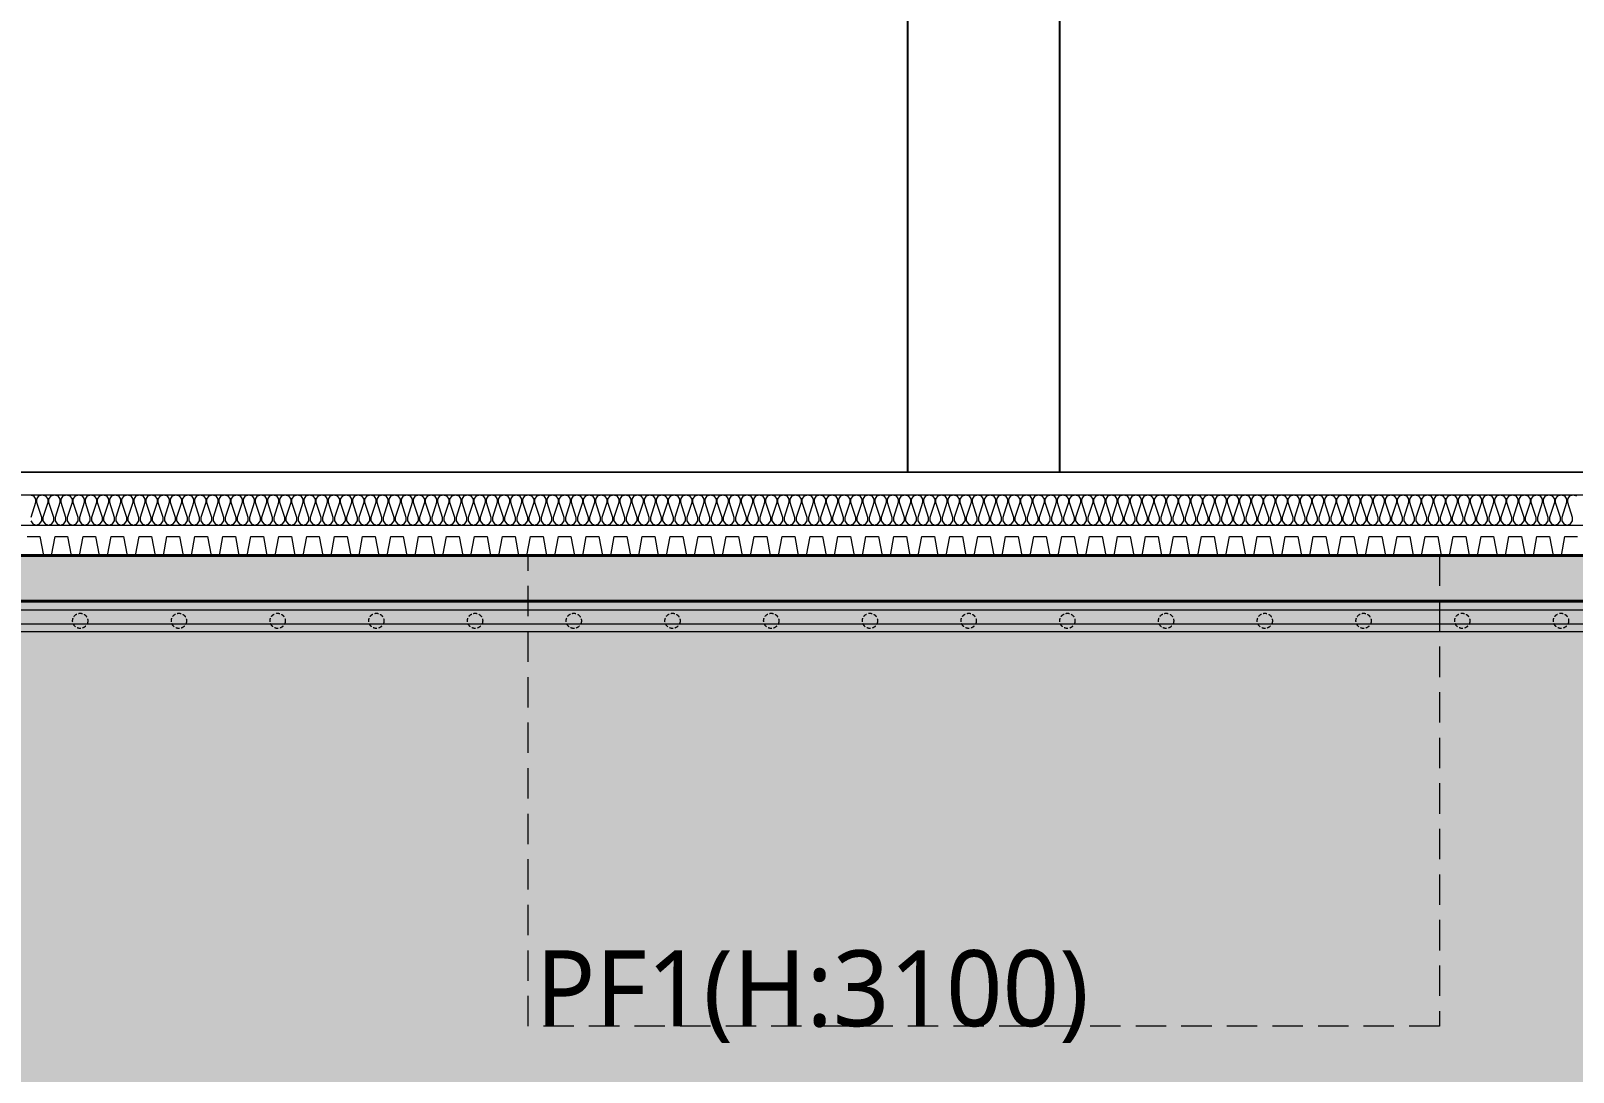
# Model space of a CAD drawing. Header units: millimetres. Extents: x 0 to 420000, y 0 to 297000.
# Drawn here: x 259738 to 269893, y 154548 to 161405 of the extents above; entities that cross this region are included whole.
import ezdxf
from ezdxf.enums import TextEntityAlignment as Align

# ---------------------------------------------------------------- set-up
doc = ezdxf.new("R2010")
doc.units = ezdxf.units.MM
doc.linetypes.add('CEN', pattern=[62, 60, -1, 0, -1])
doc.linetypes.add('HIDDEN', pattern=[0.375, 0.25, -0.125])
for name, color, linetype, lineweight in [('A-AXIS-LINE', 1, 'CEN', 15), ('A-CONC-LIN1', 2, 'Continuous', 40), ('A-ELEV-LIN2', 7, 'Continuous', 25), ('A-SECT-LIN3', 255, 'Continuous', 18), ('A-XXXX-DRBD', 9, 'Continuous', 20), ('A-XXXX-FIN2', 6, 'Continuous', 20), ('A-XXXX-HATC', 8, 'Continuous', 18), ('A-XXXX-HID', 8, 'HIDDEN', 18), ('A-XXXX-INSL2', 8, 'Continuous', 18)]:
    doc.layers.add(name, color=color, linetype=linetype, lineweight=lineweight)
doc.layers.add('A-CONC-SOLD', color=253, linetype='CEN')
doc.layers.add('A-XXXX-SOLD', color=252, linetype='Continuous')
doc.layers.add('A-XXXX-NPLT', color=144, linetype='Continuous', lineweight=15, plot=False)
doc.styles.add('맑은고딕', font='')
doc.styles.get('맑은고딕').set_extended_font_data('Malgun Gothic')
pattern_1 = [(0, (40, -50), (200, 200), [60, -140]), (0, (160, -30), (200, 200), [50, -150]), (0, (150, -20), (200, 200), [40, -160]), (0, (90, 30), (200, 200), [30, -30, 40, -100]), (0, (90, 40), (200, 200), [40, -10, 50, -100]), (0, (0, 80), (200, 200), [50, -150]), (0, (190, 90), (200, 200), [50, -150]), (90, (0, -10), (-200, 200), [30, -170]), (90, (30, 140), (-200, 200), [20, -180]), (90, (40, -50), (-200, 200), [30, -170]), (90, (60, 130), (-200, 200), [10, -190]), (90, (70, 50), (-200, 200), [30, -170]), (90, (90, -20), (-200, 200), [50, -150]), (90, (110, 120), (-200, 200), [30, -170]), (90, (130, 40), (-200, 200), [40, -160]), (90, (140, 40), (-200, 200), [40, -160]), (90, (160, -50), (-200, 200), [20, -180]), (90, (190, -20), (-200, 200), [50, -150]), (45, (20, -30), (0, 200), [84.8528, -197.98991]), (45, (40, -20), (0, 200), [42.4264, -240.41631]), (45, (130, 90), (0, 200), [56.56854, -226.27417]), (45, (130, 100), (0, 200), [42.4264, -240.41631]), (135, (60, 80), (-200, 2e-14), [14.1422, -268.70051]), (135, (20, -30), (-200, 2e-14), [28.2842, -254.55851]), (135, (80, 30), (-200, 2e-14), [28.2842, -254.55851]), (135, (130, 80), (-200, 2e-14), [28.2842, -254.55851]), (135, (190, 120), (-200, 2e-14), [42.4264, -240.41631]), (135, (190, 110), (-200, 2e-14), [28.2842, -254.55851]), (135, (180, 130), (-200, 2e-14), [28.2842, -254.55851]), (135, (120, -50), (-200, 2e-14), [42.4264, -240.41631]), (26.56505, (180, 70), (200, 8e-08), [22.36, -424.8536]), (26.56505, (130, 20), (200, 8e-08), [22.36, -424.8536]), (26.56505, (60, 80), (200, 8e-08), [44.72, -402.4936]), (26.56505, (70, 130), (200, 8e-08), [44.72, -402.4936]), (26.56505, (70, 80), (200, 8e-08), [44.72, -402.4936]), (26.56505, (190, 120), (200, 8e-08), [44.72, -402.4936]), (26.56505, (0, 20), (200, 8e-08), [67.082, -380.1316]), (26.56505, (0, 30), (200, 8e-08), [67.082, -380.1316]), (26.56505, (0, 110), (200, 8e-08), [67.082, -380.1316]), (63.43495, (100, 100), (1e-08, 200), [22.36, -424.8536]), (63.43495, (190, 90), (1e-08, 200), [22.36, -268.333595, 44.72, -111.8]), (63.43495, (170, 70), (1e-08, 200), [44.72, -402.4936]), (63.43495, (50, 90), (1e-08, 200), [44.72, -402.4936]), (63.43495, (40, 90), (1e-08, 200), [44.72, -402.4936]), (63.43495, (110, 110), (1e-08, 200), [67.082, -380.1316]), (116.56505, (60, 60), (-8e-08, 200), [22.36, -424.8536]), (116.56505, (190, 40), (-8e-08, 200), [22.36, -424.8536]), (116.56505, (150, -20), (-8e-08, 200), [44.72, -402.4936]), (116.56505, (140, -10), (-8e-08, 200), [44.72, -402.4936]), (116.56505, (160, 130), (-8e-08, 200), [44.72, -402.4936]), (116.56505, (0, 30), (-8e-08, 200), [44.72, -402.4936]), (116.56505, (100, -50), (-8e-08, 200), [67.082, -380.1316]), (153.43495, (170, 70), (-200, 1e-08), [44.72, -402.4936]), (153.43495, (180, 60), (-200, 1e-08), [44.72, -402.4936]), (153.43495, (30, -40), (-200, 1e-08), [22.36, -424.8536]), (153.43495, (90, 40), (-200, 1e-08), [22.36, -424.8536]), (153.43495, (130, 100), (-200, 1e-08), [22.36, -424.8536])]

# ---------------------------------------------------------------- blocks, each defined once
blk = doc.blocks.new('axis(220316)')
at = {"layer": 'A-AXIS-LINE', "ltscale": 1000}
for p, q in [((4631788.1, -441118.7), (4955413.1, -441118.7)), ((4631788.1, -442118.7), (4955413.1, -442118.7))]:
    blk.add_line(p, q, dxfattribs=at)
blk = doc.blocks.new('횡지하층')
at = {"layer": 'A-CONC-SOLD'}
h = blk.add_hatch(color=256, dxfattribs=at)
h.dxf.hatch_style = 1
h.paths.add_polyline_path([(4890651, -238161), (4890251, -238161), (4890251, -237111), (4890101, -237111), (4890101, -237361), (4889651, -237361), (4889651, -238361), (4889601, -238361), (4889601, -239061), (4889951, -239061), (4889951, -247661), (4889201, -247661), (4889201, -247111), (4889001, -247111), (4889001, -247661), (4758201, -247661), (4758201, -247111), (4758001, -247111), (4758001, -247661), (4757251, -247661), (4757251, -239061), (4757601, -239061), (4757601, -238361), (4757551, -238361), (4757551, -237361), (4757101, -237361), (4757101, -237111), (4756951, -237111), (4756951, -238161), (4756551, -238161), (4756551, -247961), (4890651, -247961)])
at = {"layer": 'A-CONC-LIN1'}
blk.add_lwpolyline([(4758201, -247661), (4889001, -247661), (4889001, -247111), (4889201, -247111), (4889201, -247661), (4889951, -247661), (4889951, -239061), (4889601, -239061), (4889601, -238361), (4889651, -238361), (4889651, -237361), (4890101, -237361), (4890101, -237111), (4890251, -237111), (4890251, -238161), (4890651, -238161), (4890651, -247961), (4756551, -247961)], dxfattribs=at)
at = {"layer": 'A-ELEV-LIN2'}
for p, q in [((4867101, -247111), (4867101, -238861)), ((4868101, -247111), (4868101, -238861))]:
    blk.add_line(p, q, dxfattribs=at)
at = {"layer": 'A-XXXX-DRBD'}
blk.add_lwpolyline([(4861301, -247536), (4861384, -247536), (4861408, -247661), (4861462, -247661), (4861485, -247536), (4861568, -247536), (4861592, -247661), (4861646, -247661), (4861670, -247536), (4861752, -247536), (4861776, -247661), (4861830, -247661), (4861854, -247536), (4861936, -247536), (4861960, -247661), (4862014, -247661), (4862038, -247536), (4862121, -247536), (4862144, -247661), (4862199, -247661), (4862222, -247536), (4862305, -247536), (4862328, -247661), (4862383, -247661), (4862406, -247536), (4862489, -247536), (4862512, -247661), (4862567, -247661), (4862590, -247536), (4862673, -247536), (4862696, -247661), (4862751, -247661), (4862774, -247536), (4862857, -247536), (4862880, -247661), (4862935, -247661), (4862958, -247536), (4863041, -247536), (4863064, -247661), (4863119, -247661), (4863142, -247536), (4863225, -247536), (4863248, -247661), (4863303, -247661), (4863326, -247536), (4863409, -247536), (4863432, -247661), (4863487, -247661), (4863510, -247536), (4863593, -247536), (4863617, -247661), (4863671, -247661), (4863695, -247536), (4863777, -247536), (4863801, -247661), (4863855, -247661), (4863879, -247536), (4863961, -247536), (4863985, -247661), (4864039, -247661), (4864063, -247536), (4864146, -247536), (4864169, -247661), (4864223, -247661), (4864247, -247536), (4864330, -247536), (4864353, -247661), (4864408, -247661), (4864431, -247536), (4864514, -247536), (4864537, -247661), (4864592, -247661), (4864615, -247536), (4864698, -247536), (4864721, -247661), (4864776, -247661), (4864799, -247536), (4864882, -247536), (4864905, -247661), (4864960, -247661), (4864983, -247536), (4865066, -247536), (4865089, -247661), (4865144, -247661), (4865167, -247536), (4865250, -247536), (4865273, -247661), (4865328, -247661), (4865351, -247536), (4865434, -247536), (4865457, -247661), (4865512, -247661), (4865535, -247536), (4865618, -247536), (4865642, -247661), (4865696, -247661), (4865720, -247536), (4865802, -247536), (4865826, -247661), (4865880, -247661), (4865904, -247536), (4865986, -247536), (4866010, -247661), (4866064, -247661), (4866088, -247536), (4866171, -247536), (4866194, -247661), (4866248, -247661), (4866272, -247536), (4866355, -247536), (4866378, -247661), (4866433, -247661), (4866456, -247536), (4866539, -247536), (4866562, -247661), (4866617, -247661), (4866640, -247536), (4866723, -247536), (4866746, -247661), (4866801, -247661), (4866824, -247536), (4866907, -247536), (4866930, -247661), (4866985, -247661), (4867008, -247536), (4867091, -247536), (4867114, -247661), (4867169, -247661), (4867192, -247536), (4867275, -247536), (4867298, -247661), (4867353, -247661), (4867376, -247536), (4867459, -247536), (4867482, -247661), (4867537, -247661), (4867560, -247536), (4867643, -247536), (4867667, -247661), (4867721, -247661), (4867744, -247536), (4867827, -247536), (4867851, -247661), (4867905, -247661), (4867929, -247536), (4868011, -247536), (4868035, -247661), (4868089, -247661), (4868113, -247536), (4868196, -247536), (4868219, -247661), (4868273, -247661), (4868297, -247536), (4868380, -247536), (4868403, -247661), (4868458, -247661), (4868481, -247536), (4868564, -247536), (4868587, -247661), (4868642, -247661), (4868665, -247536), (4868748, -247536), (4868771, -247661), (4868826, -247661), (4868849, -247536), (4868932, -247536), (4868955, -247661), (4869010, -247661), (4869033, -247536), (4869116, -247536), (4869139, -247661), (4869194, -247661), (4869217, -247536), (4869300, -247536), (4869323, -247661), (4869378, -247661), (4869401, -247536), (4869484, -247536), (4869507, -247661), (4869562, -247661), (4869585, -247536), (4869668, -247536), (4869692, -247661), (4869746, -247661), (4869769, -247536), (4869852, -247536), (4869876, -247661), (4869930, -247661), (4869954, -247536), (4870036, -247536), (4870060, -247661), (4870114, -247661), (4870138, -247536), (4870220, -247536), (4870244, -247661), (4870298, -247661), (4870322, -247536), (4870405, -247536), (4870428, -247661), (4870483, -247661), (4870506, -247536), (4870589, -247536), (4870612, -247661), (4870667, -247661), (4870690, -247536), (4870773, -247536), (4870796, -247661), (4870851, -247661), (4870874, -247536), (4870957, -247536), (4870980, -247661), (4871035, -247661), (4871058, -247536), (4871141, -247536), (4871164, -247661), (4871219, -247661), (4871242, -247536), (4871325, -247536), (4871348, -247661), (4871403, -247661), (4871426, -247536), (4871509, -247536)], dxfattribs=at)
at = {"layer": 'A-XXXX-FIN2'}
blk.add_line((4758351, -247111), (4888851, -247111), dxfattribs=at)
at = {"layer": 'A-XXXX-INSL2'}
for p, q in [((4758201, -247261), (4889001, -247261)), ((4758201, -247461), (4889001, -247461))]:
    blk.add_line(p, q, dxfattribs=at)
for points in [[(4861321, -247261), (4861343, -247269), (4861357, -247289), (4861357, -247311), (4861325, -247411)], [(4861325, -247433), (4861339, -247453), (4861361, -247461), (4861383, -247453), (4861397, -247433), (4861397, -247411), (4861365, -247311), (4861365, -247289), (4861379, -247269), (4861401, -247261), (4861423, -247269), (4861437, -247289), (4861437, -247311), (4861405, -247411), (4861405, -247433), (4861419, -247453), (4861441, -247461), (4861463, -247453), (4861477, -247433), (4861477, -247411), (4861445, -247311), (4861445, -247289), (4861459, -247269), (4861481, -247261), (4861503, -247269), (4861517, -247289), (4861517, -247311), (4861485, -247411), (4861485, -247433), (4861499, -247453), (4861521, -247461), (4861543, -247453), (4861557, -247433), (4861557, -247411), (4861525, -247311), (4861525, -247289), (4861539, -247269), (4861561, -247261), (4861583, -247269), (4861597, -247289), (4861597, -247311), (4861565, -247411), (4861565, -247433), (4861579, -247453), (4861601, -247461), (4861623, -247453), (4861637, -247433), (4861637, -247411), (4861605, -247311), (4861605, -247289), (4861619, -247269), (4861641, -247261), (4861663, -247269), (4861677, -247289), (4861677, -247311), (4861645, -247411), (4861645, -247433), (4861659, -247453), (4861681, -247461), (4861703, -247453), (4861717, -247433), (4861717, -247411), (4861685, -247311), (4861685, -247289), (4861699, -247269), (4861721, -247261), (4861743, -247269), (4861757, -247289), (4861757, -247311), (4861725, -247411), (4861725, -247433), (4861739, -247453), (4861761, -247461), (4861783, -247453), (4861797, -247433), (4861797, -247411), (4861765, -247311), (4861765, -247289), (4861779, -247269), (4861801, -247261), (4861823, -247269), (4861837, -247289), (4861837, -247311), (4861805, -247411), (4861805, -247433), (4861819, -247453), (4861841, -247461), (4861863, -247453), (4861877, -247433), (4861877, -247411), (4861845, -247311), (4861845, -247289), (4861859, -247269), (4861881, -247261), (4861903, -247269), (4861917, -247289), (4861917, -247311), (4861885, -247411), (4861885, -247433), (4861899, -247453), (4861921, -247461), (4861943, -247453), (4861957, -247433), (4861957, -247411), (4861925, -247311), (4861925, -247289), (4861939, -247269), (4861961, -247261), (4861983, -247269), (4861997, -247289), (4861997, -247311), (4861965, -247411), (4861965, -247433), (4861979, -247453), (4862001, -247461), (4862023, -247453), (4862037, -247433), (4862037, -247411), (4862005, -247311), (4862005, -247289), (4862019, -247269), (4862041, -247261), (4862063, -247269), (4862077, -247289), (4862077, -247311), (4862045, -247411), (4862045, -247433), (4862059, -247453), (4862081, -247461), (4862103, -247453), (4862117, -247433), (4862117, -247411), (4862085, -247311), (4862085, -247289), (4862099, -247269), (4862121, -247261), (4862143, -247269), (4862157, -247289), (4862157, -247311), (4862125, -247411), (4862125, -247433), (4862139, -247453), (4862161, -247461), (4862183, -247453), (4862197, -247433), (4862197, -247411), (4862165, -247311), (4862165, -247289), (4862179, -247269), (4862201, -247261), (4862223, -247269), (4862237, -247289), (4862237, -247311), (4862205, -247411), (4862205, -247433), (4862219, -247453), (4862241, -247461), (4862263, -247453), (4862277, -247433), (4862277, -247411), (4862245, -247311), (4862245, -247289), (4862259, -247269), (4862281, -247261), (4862303, -247269), (4862317, -247289), (4862317, -247311), (4862285, -247411), (4862285, -247433), (4862299, -247453), (4862321, -247461), (4862343, -247453), (4862357, -247433), (4862357, -247411), (4862325, -247311), (4862325, -247289), (4862339, -247269), (4862361, -247261), (4862383, -247269), (4862397, -247289), (4862397, -247311), (4862365, -247411), (4862365, -247433), (4862379, -247453), (4862401, -247461), (4862423, -247453), (4862437, -247433), (4862437, -247411), (4862405, -247311), (4862405, -247289), (4862419, -247269), (4862441, -247261), (4862463, -247269), (4862477, -247289), (4862477, -247311), (4862445, -247411), (4862445, -247433), (4862459, -247453), (4862481, -247461), (4862503, -247453), (4862517, -247433), (4862517, -247411), (4862485, -247311), (4862485, -247289), (4862499, -247269), (4862521, -247261), (4862543, -247269), (4862557, -247289), (4862557, -247311), (4862525, -247411), (4862525, -247433), (4862539, -247453), (4862561, -247461), (4862583, -247453), (4862597, -247433), (4862597, -247411), (4862565, -247311), (4862565, -247289), (4862579, -247269), (4862601, -247261), (4862623, -247269), (4862637, -247289), (4862637, -247311), (4862605, -247411), (4862605, -247433), (4862619, -247453), (4862641, -247461), (4862663, -247453), (4862677, -247433), (4862677, -247411), (4862645, -247311), (4862645, -247289), (4862659, -247269), (4862681, -247261), (4862703, -247269), (4862717, -247289), (4862717, -247311), (4862685, -247411), (4862685, -247433), (4862699, -247453), (4862721, -247461), (4862743, -247453), (4862757, -247433), (4862757, -247411), (4862725, -247311), (4862725, -247289), (4862739, -247269), (4862761, -247261), (4862783, -247269), (4862797, -247289), (4862797, -247311), (4862765, -247411), (4862765, -247433), (4862779, -247453), (4862801, -247461), (4862823, -247453), (4862837, -247433), (4862837, -247411), (4862805, -247311), (4862805, -247289), (4862819, -247269), (4862841, -247261), (4862863, -247269), (4862877, -247289), (4862877, -247311), (4862845, -247411), (4862845, -247433), (4862859, -247453), (4862881, -247461), (4862903, -247453), (4862917, -247433), (4862917, -247411), (4862885, -247311), (4862885, -247289), (4862899, -247269), (4862921, -247261), (4862943, -247269), (4862957, -247289), (4862957, -247311), (4862925, -247411), (4862925, -247433), (4862939, -247453), (4862961, -247461), (4862983, -247453), (4862997, -247433), (4862997, -247411), (4862965, -247311), (4862965, -247289), (4862979, -247269), (4863001, -247261), (4863023, -247269), (4863037, -247289), (4863037, -247311), (4863005, -247411), (4863005, -247433), (4863019, -247453), (4863041, -247461), (4863063, -247453), (4863077, -247433), (4863077, -247411), (4863045, -247311), (4863045, -247289), (4863059, -247269), (4863081, -247261), (4863103, -247269), (4863117, -247289), (4863117, -247311), (4863085, -247411), (4863085, -247433), (4863099, -247453), (4863121, -247461), (4863143, -247453), (4863157, -247433), (4863157, -247411), (4863125, -247311), (4863125, -247289), (4863139, -247269), (4863161, -247261), (4863183, -247269), (4863197, -247289), (4863197, -247311), (4863165, -247411), (4863165, -247433), (4863179, -247453), (4863201, -247461), (4863223, -247453), (4863237, -247433), (4863237, -247411), (4863205, -247311), (4863205, -247289), (4863219, -247269), (4863241, -247261), (4863263, -247269), (4863277, -247289), (4863277, -247311), (4863245, -247411), (4863245, -247433), (4863259, -247453), (4863281, -247461), (4863303, -247453), (4863317, -247433), (4863317, -247411), (4863285, -247311), (4863285, -247289), (4863299, -247269), (4863321, -247261), (4863343, -247269), (4863357, -247289), (4863357, -247311), (4863325, -247411), (4863325, -247433), (4863339, -247453), (4863361, -247461), (4863383, -247453), (4863397, -247433), (4863397, -247411), (4863365, -247311), (4863365, -247289), (4863379, -247269), (4863401, -247261), (4863423, -247269), (4863437, -247289), (4863437, -247311), (4863405, -247411), (4863405, -247433), (4863419, -247453), (4863441, -247461), (4863463, -247453), (4863477, -247433), (4863477, -247411), (4863445, -247311), (4863445, -247289), (4863459, -247269), (4863481, -247261), (4863503, -247269), (4863517, -247289), (4863517, -247311), (4863485, -247411), (4863485, -247433), (4863499, -247453), (4863521, -247461), (4863543, -247453), (4863557, -247433), (4863557, -247411), (4863525, -247311), (4863525, -247289), (4863539, -247269), (4863561, -247261), (4863583, -247269), (4863597, -247289), (4863597, -247311), (4863565, -247411), (4863565, -247433), (4863579, -247453), (4863601, -247461), (4863623, -247453), (4863637, -247433), (4863637, -247411), (4863605, -247311), (4863605, -247289), (4863619, -247269), (4863641, -247261), (4863663, -247269), (4863677, -247289), (4863677, -247311), (4863645, -247411), (4863645, -247433), (4863659, -247453), (4863681, -247461), (4863703, -247453), (4863717, -247433), (4863717, -247411), (4863685, -247311), (4863685, -247289), (4863699, -247269), (4863721, -247261), (4863743, -247269), (4863757, -247289), (4863757, -247311), (4863725, -247411), (4863725, -247433), (4863739, -247453), (4863761, -247461), (4863783, -247453), (4863797, -247433), (4863797, -247411), (4863765, -247311), (4863765, -247289), (4863779, -247269), (4863801, -247261), (4863823, -247269), (4863837, -247289), (4863837, -247311), (4863805, -247411), (4863805, -247433), (4863819, -247453), (4863841, -247461), (4863863, -247453), (4863877, -247433), (4863877, -247411), (4863845, -247311), (4863845, -247289), (4863859, -247269), (4863881, -247261), (4863903, -247269), (4863917, -247289), (4863917, -247311), (4863885, -247411), (4863885, -247433), (4863899, -247453), (4863921, -247461), (4863943, -247453), (4863957, -247433), (4863957, -247411), (4863925, -247311), (4863925, -247289), (4863939, -247269), (4863961, -247261), (4863983, -247269), (4863997, -247289), (4863997, -247311), (4863965, -247411), (4863965, -247433), (4863979, -247453), (4864001, -247461), (4864023, -247453), (4864037, -247433), (4864037, -247411), (4864005, -247311), (4864005, -247289), (4864019, -247269), (4864041, -247261), (4864063, -247269), (4864077, -247289), (4864077, -247311), (4864045, -247411), (4864045, -247433), (4864059, -247453), (4864081, -247461), (4864103, -247453), (4864117, -247433), (4864117, -247411), (4864085, -247311), (4864085, -247289), (4864099, -247269), (4864121, -247261), (4864143, -247269), (4864157, -247289), (4864157, -247311), (4864125, -247411), (4864125, -247433), (4864139, -247453), (4864161, -247461), (4864183, -247453), (4864197, -247433), (4864197, -247411), (4864165, -247311), (4864165, -247289), (4864179, -247269), (4864201, -247261), (4864223, -247269), (4864237, -247289), (4864237, -247311), (4864205, -247411), (4864205, -247433), (4864219, -247453), (4864241, -247461), (4864263, -247453), (4864277, -247433), (4864277, -247411), (4864245, -247311), (4864245, -247289), (4864259, -247269), (4864281, -247261), (4864303, -247269), (4864317, -247289), (4864317, -247311), (4864285, -247411), (4864285, -247433), (4864299, -247453), (4864321, -247461), (4864343, -247453), (4864357, -247433), (4864357, -247411), (4864325, -247311), (4864325, -247289), (4864339, -247269), (4864361, -247261), (4864383, -247269), (4864397, -247289), (4864397, -247311), (4864365, -247411), (4864365, -247433), (4864379, -247453), (4864401, -247461), (4864423, -247453), (4864437, -247433), (4864437, -247411), (4864405, -247311), (4864405, -247289), (4864419, -247269), (4864441, -247261), (4864463, -247269), (4864477, -247289), (4864477, -247311), (4864445, -247411), (4864445, -247433), (4864459, -247453), (4864481, -247461), (4864503, -247453), (4864517, -247433), (4864517, -247411), (4864485, -247311), (4864485, -247289), (4864499, -247269), (4864521, -247261), (4864543, -247269), (4864557, -247289), (4864557, -247311), (4864525, -247411), (4864525, -247433), (4864539, -247453), (4864561, -247461), (4864583, -247453), (4864597, -247433), (4864597, -247411), (4864565, -247311), (4864565, -247289), (4864579, -247269), (4864601, -247261), (4864623, -247269), (4864637, -247289), (4864637, -247311), (4864605, -247411), (4864605, -247433), (4864619, -247453), (4864641, -247461), (4864663, -247453), (4864677, -247433), (4864677, -247411), (4864645, -247311), (4864645, -247289), (4864659, -247269), (4864681, -247261), (4864703, -247269), (4864717, -247289), (4864717, -247311), (4864685, -247411), (4864685, -247433), (4864699, -247453), (4864721, -247461), (4864743, -247453), (4864757, -247433), (4864757, -247411), (4864725, -247311), (4864725, -247289), (4864739, -247269), (4864761, -247261), (4864783, -247269), (4864797, -247289), (4864797, -247311), (4864765, -247411), (4864765, -247433), (4864779, -247453), (4864801, -247461), (4864823, -247453), (4864837, -247433), (4864837, -247411), (4864805, -247311), (4864805, -247289), (4864819, -247269), (4864841, -247261), (4864863, -247269), (4864877, -247289), (4864877, -247311), (4864845, -247411), (4864845, -247433), (4864859, -247453), (4864881, -247461), (4864903, -247453), (4864917, -247433), (4864917, -247411), (4864885, -247311), (4864885, -247289), (4864899, -247269), (4864921, -247261), (4864943, -247269), (4864957, -247289), (4864957, -247311), (4864925, -247411), (4864925, -247433), (4864939, -247453), (4864961, -247461), (4864983, -247453), (4864997, -247433), (4864997, -247411), (4864965, -247311), (4864965, -247289), (4864979, -247269), (4865001, -247261), (4865023, -247269), (4865037, -247289), (4865037, -247311), (4865005, -247411), (4865005, -247433), (4865019, -247453), (4865041, -247461), (4865063, -247453), (4865077, -247433), (4865077, -247411), (4865045, -247311), (4865045, -247289), (4865059, -247269), (4865081, -247261), (4865103, -247269), (4865117, -247289), (4865117, -247311), (4865085, -247411), (4865085, -247433), (4865099, -247453), (4865121, -247461), (4865143, -247453), (4865157, -247433), (4865157, -247411), (4865125, -247311), (4865125, -247289), (4865139, -247269), (4865161, -247261), (4865183, -247269), (4865197, -247289), (4865197, -247311), (4865165, -247411), (4865165, -247433), (4865179, -247453), (4865201, -247461), (4865223, -247453), (4865237, -247433), (4865237, -247411), (4865205, -247311), (4865205, -247289), (4865219, -247269), (4865241, -247261), (4865263, -247269), (4865277, -247289), (4865277, -247311), (4865245, -247411), (4865245, -247433), (4865259, -247453), (4865281, -247461), (4865303, -247453), (4865317, -247433), (4865317, -247411), (4865285, -247311), (4865285, -247289), (4865299, -247269), (4865321, -247261), (4865343, -247269), (4865357, -247289), (4865357, -247311), (4865325, -247411), (4865325, -247433), (4865339, -247453), (4865361, -247461), (4865383, -247453), (4865397, -247433), (4865397, -247411), (4865365, -247311), (4865365, -247289), (4865379, -247269), (4865401, -247261), (4865423, -247269), (4865437, -247289), (4865437, -247311), (4865405, -247411), (4865405, -247433), (4865419, -247453), (4865441, -247461), (4865463, -247453), (4865477, -247433), (4865477, -247411), (4865445, -247311), (4865445, -247289), (4865459, -247269), (4865481, -247261), (4865503, -247269), (4865517, -247289), (4865517, -247311), (4865485, -247411), (4865485, -247433), (4865499, -247453), (4865521, -247461), (4865543, -247453), (4865557, -247433), (4865557, -247411), (4865525, -247311), (4865525, -247289), (4865539, -247269), (4865561, -247261), (4865583, -247269), (4865597, -247289), (4865597, -247311), (4865565, -247411), (4865565, -247433), (4865579, -247453), (4865601, -247461), (4865623, -247453), (4865637, -247433), (4865637, -247411), (4865605, -247311), (4865605, -247289), (4865619, -247269), (4865641, -247261), (4865663, -247269), (4865677, -247289), (4865677, -247311), (4865645, -247411), (4865645, -247433), (4865659, -247453), (4865681, -247461), (4865703, -247453), (4865717, -247433), (4865717, -247411), (4865685, -247311), (4865685, -247289), (4865699, -247269), (4865721, -247261), (4865743, -247269), (4865757, -247289), (4865757, -247311), (4865725, -247411), (4865725, -247433), (4865739, -247453), (4865761, -247461), (4865783, -247453), (4865797, -247433), (4865797, -247411), (4865765, -247311), (4865765, -247289), (4865779, -247269), (4865801, -247261), (4865823, -247269), (4865837, -247289), (4865837, -247311), (4865805, -247411), (4865805, -247433), (4865819, -247453), (4865841, -247461), (4865863, -247453), (4865877, -247433), (4865877, -247411), (4865845, -247311), (4865845, -247289), (4865859, -247269), (4865881, -247261), (4865903, -247269), (4865917, -247289), (4865917, -247311), (4865885, -247411), (4865885, -247433), (4865899, -247453), (4865921, -247461), (4865943, -247453), (4865957, -247433), (4865957, -247411), (4865925, -247311), (4865925, -247289), (4865939, -247269), (4865961, -247261), (4865983, -247269), (4865997, -247289), (4865997, -247311), (4865965, -247411), (4865965, -247433), (4865979, -247453), (4866001, -247461), (4866023, -247453), (4866037, -247433), (4866037, -247411), (4866005, -247311), (4866005, -247289), (4866019, -247269), (4866041, -247261), (4866063, -247269), (4866077, -247289), (4866077, -247311), (4866045, -247411), (4866045, -247433), (4866059, -247453), (4866081, -247461), (4866103, -247453), (4866117, -247433), (4866117, -247411), (4866085, -247311), (4866085, -247289), (4866099, -247269), (4866121, -247261), (4866143, -247269), (4866157, -247289), (4866157, -247311), (4866125, -247411), (4866125, -247433), (4866139, -247453), (4866161, -247461), (4866183, -247453), (4866197, -247433), (4866197, -247411), (4866165, -247311), (4866165, -247289), (4866179, -247269), (4866201, -247261), (4866223, -247269), (4866237, -247289), (4866237, -247311), (4866205, -247411), (4866205, -247433), (4866219, -247453), (4866241, -247461), (4866263, -247453), (4866277, -247433), (4866277, -247411), (4866245, -247311), (4866245, -247289), (4866259, -247269), (4866281, -247261), (4866303, -247269), (4866317, -247289), (4866317, -247311), (4866285, -247411), (4866285, -247433), (4866299, -247453), (4866321, -247461), (4866343, -247453), (4866357, -247433), (4866357, -247411), (4866325, -247311), (4866325, -247289), (4866339, -247269), (4866361, -247261), (4866383, -247269), (4866397, -247289), (4866397, -247311), (4866365, -247411), (4866365, -247433), (4866379, -247453), (4866401, -247461), (4866423, -247453), (4866437, -247433), (4866437, -247411), (4866405, -247311), (4866405, -247289), (4866419, -247269), (4866441, -247261), (4866463, -247269), (4866477, -247289), (4866477, -247311), (4866445, -247411), (4866445, -247433), (4866459, -247453), (4866481, -247461), (4866503, -247453), (4866517, -247433), (4866517, -247411), (4866485, -247311), (4866485, -247289), (4866499, -247269), (4866521, -247261), (4866543, -247269), (4866557, -247289), (4866557, -247311), (4866525, -247411), (4866525, -247433), (4866539, -247453), (4866561, -247461), (4866583, -247453), (4866597, -247433), (4866597, -247411), (4866565, -247311), (4866565, -247289), (4866579, -247269), (4866601, -247261), (4866623, -247269), (4866637, -247289), (4866637, -247311), (4866605, -247411), (4866605, -247433), (4866619, -247453), (4866641, -247461), (4866663, -247453), (4866677, -247433), (4866677, -247411), (4866645, -247311), (4866645, -247289), (4866659, -247269), (4866681, -247261), (4866703, -247269), (4866717, -247289), (4866717, -247311), (4866685, -247411), (4866685, -247433), (4866699, -247453), (4866721, -247461), (4866743, -247453), (4866757, -247433), (4866757, -247411), (4866725, -247311), (4866725, -247289), (4866739, -247269), (4866761, -247261), (4866783, -247269), (4866797, -247289), (4866797, -247311), (4866765, -247411), (4866765, -247433), (4866779, -247453), (4866801, -247461), (4866823, -247453), (4866837, -247433), (4866837, -247411), (4866805, -247311), (4866805, -247289), (4866819, -247269), (4866841, -247261), (4866863, -247269), (4866877, -247289), (4866877, -247311), (4866845, -247411), (4866845, -247433), (4866859, -247453), (4866881, -247461), (4866903, -247453), (4866917, -247433), (4866917, -247411), (4866885, -247311), (4866885, -247289), (4866899, -247269), (4866921, -247261), (4866943, -247269), (4866957, -247289), (4866957, -247311), (4866925, -247411), (4866925, -247433), (4866939, -247453), (4866961, -247461), (4866983, -247453), (4866997, -247433), (4866997, -247411), (4866965, -247311), (4866965, -247289), (4866979, -247269), (4867001, -247261), (4867023, -247269), (4867037, -247289), (4867037, -247311), (4867005, -247411), (4867005, -247433), (4867019, -247453), (4867041, -247461), (4867063, -247453), (4867077, -247433), (4867077, -247411), (4867045, -247311), (4867045, -247289), (4867059, -247269), (4867081, -247261), (4867103, -247269), (4867117, -247289), (4867117, -247311), (4867085, -247411), (4867085, -247433), (4867099, -247453), (4867121, -247461), (4867143, -247453), (4867157, -247433), (4867157, -247411), (4867125, -247311), (4867125, -247289), (4867139, -247269), (4867161, -247261), (4867183, -247269), (4867197, -247289), (4867197, -247311), (4867165, -247411), (4867165, -247433), (4867179, -247453), (4867201, -247461), (4867223, -247453), (4867237, -247433), (4867237, -247411), (4867205, -247311), (4867205, -247289), (4867219, -247269), (4867241, -247261), (4867263, -247269), (4867277, -247289), (4867277, -247311), (4867245, -247411), (4867245, -247433), (4867259, -247453), (4867281, -247461), (4867303, -247453), (4867317, -247433), (4867317, -247411), (4867285, -247311), (4867285, -247289), (4867299, -247269), (4867321, -247261), (4867343, -247269), (4867357, -247289), (4867357, -247311), (4867325, -247411), (4867325, -247433), (4867339, -247453), (4867361, -247461), (4867383, -247453), (4867397, -247433), (4867397, -247411), (4867365, -247311), (4867365, -247289), (4867379, -247269), (4867401, -247261), (4867423, -247269), (4867437, -247289), (4867437, -247311), (4867405, -247411), (4867405, -247433), (4867419, -247453), (4867441, -247461), (4867463, -247453), (4867477, -247433), (4867477, -247411), (4867445, -247311), (4867445, -247289), (4867459, -247269), (4867481, -247261), (4867503, -247269), (4867517, -247289), (4867517, -247311), (4867485, -247411), (4867485, -247433), (4867499, -247453), (4867521, -247461), (4867543, -247453), (4867557, -247433), (4867557, -247411), (4867525, -247311), (4867525, -247289), (4867539, -247269), (4867561, -247261), (4867583, -247269), (4867597, -247289), (4867597, -247311), (4867565, -247411), (4867565, -247433), (4867579, -247453), (4867601, -247461), (4867623, -247453), (4867637, -247433), (4867637, -247411), (4867605, -247311), (4867605, -247289), (4867619, -247269), (4867641, -247261), (4867663, -247269), (4867677, -247289), (4867677, -247311), (4867645, -247411), (4867645, -247433), (4867659, -247453), (4867681, -247461), (4867703, -247453), (4867717, -247433), (4867717, -247411), (4867685, -247311), (4867685, -247289), (4867699, -247269), (4867721, -247261), (4867743, -247269), (4867757, -247289), (4867757, -247311), (4867725, -247411), (4867725, -247433), (4867739, -247453), (4867761, -247461), (4867783, -247453), (4867797, -247433), (4867797, -247411), (4867765, -247311), (4867765, -247289), (4867779, -247269), (4867801, -247261), (4867823, -247269), (4867837, -247289), (4867837, -247311), (4867805, -247411), (4867805, -247433), (4867819, -247453), (4867841, -247461), (4867863, -247453), (4867877, -247433), (4867877, -247411), (4867845, -247311), (4867845, -247289), (4867859, -247269), (4867881, -247261), (4867903, -247269), (4867917, -247289), (4867917, -247311), (4867885, -247411), (4867885, -247433), (4867899, -247453), (4867921, -247461), (4867943, -247453), (4867957, -247433), (4867957, -247411), (4867925, -247311), (4867925, -247289), (4867939, -247269), (4867961, -247261), (4867983, -247269), (4867997, -247289), (4867997, -247311), (4867965, -247411), (4867965, -247433), (4867979, -247453), (4868001, -247461), (4868023, -247453), (4868037, -247433), (4868037, -247411), (4868005, -247311), (4868005, -247289), (4868019, -247269), (4868041, -247261), (4868063, -247269), (4868077, -247289), (4868077, -247311), (4868045, -247411), (4868045, -247433), (4868059, -247453), (4868081, -247461), (4868103, -247453), (4868117, -247433), (4868117, -247411), (4868085, -247311), (4868085, -247289), (4868099, -247269), (4868121, -247261), (4868143, -247269), (4868157, -247289), (4868157, -247311), (4868125, -247411), (4868125, -247433), (4868139, -247453), (4868161, -247461), (4868183, -247453), (4868197, -247433), (4868197, -247411), (4868165, -247311), (4868165, -247289), (4868179, -247269), (4868201, -247261), (4868223, -247269), (4868237, -247289), (4868237, -247311), (4868205, -247411), (4868205, -247433), (4868219, -247453), (4868241, -247461), (4868263, -247453), (4868277, -247433), (4868277, -247411), (4868245, -247311), (4868245, -247289), (4868259, -247269), (4868281, -247261), (4868303, -247269), (4868317, -247289), (4868317, -247311), (4868285, -247411), (4868285, -247433), (4868299, -247453), (4868321, -247461), (4868343, -247453), (4868357, -247433), (4868357, -247411), (4868325, -247311), (4868325, -247289), (4868339, -247269), (4868361, -247261), (4868383, -247269), (4868397, -247289), (4868397, -247311), (4868365, -247411), (4868365, -247433), (4868379, -247453), (4868401, -247461), (4868423, -247453), (4868437, -247433), (4868437, -247411), (4868405, -247311), (4868405, -247289), (4868419, -247269), (4868441, -247261), (4868463, -247269), (4868477, -247289), (4868477, -247311), (4868445, -247411), (4868445, -247433), (4868459, -247453), (4868481, -247461), (4868503, -247453), (4868517, -247433), (4868517, -247411), (4868485, -247311), (4868485, -247289), (4868499, -247269), (4868521, -247261), (4868543, -247269), (4868557, -247289), (4868557, -247311), (4868525, -247411), (4868525, -247433), (4868539, -247453), (4868561, -247461), (4868583, -247453), (4868597, -247433), (4868597, -247411), (4868565, -247311), (4868565, -247289), (4868579, -247269), (4868601, -247261), (4868623, -247269), (4868637, -247289), (4868637, -247311), (4868605, -247411), (4868605, -247433), (4868619, -247453), (4868641, -247461), (4868663, -247453), (4868677, -247433), (4868677, -247411), (4868645, -247311), (4868645, -247289), (4868659, -247269), (4868681, -247261), (4868703, -247269), (4868717, -247289), (4868717, -247311), (4868685, -247411), (4868685, -247433), (4868699, -247453), (4868721, -247461), (4868743, -247453), (4868757, -247433), (4868757, -247411), (4868725, -247311), (4868725, -247289), (4868739, -247269), (4868761, -247261), (4868783, -247269), (4868797, -247289), (4868797, -247311), (4868765, -247411), (4868765, -247433), (4868779, -247453), (4868801, -247461), (4868823, -247453), (4868837, -247433), (4868837, -247411), (4868805, -247311), (4868805, -247289), (4868819, -247269), (4868841, -247261), (4868863, -247269), (4868877, -247289), (4868877, -247311), (4868845, -247411), (4868845, -247433), (4868859, -247453), (4868881, -247461), (4868903, -247453), (4868917, -247433), (4868917, -247411), (4868885, -247311), (4868885, -247289), (4868899, -247269), (4868921, -247261), (4868943, -247269), (4868957, -247289), (4868957, -247311), (4868925, -247411), (4868925, -247433), (4868939, -247453), (4868961, -247461), (4868983, -247453), (4868997, -247433), (4868997, -247411), (4868965, -247311), (4868965, -247289), (4868979, -247269), (4869001, -247261), (4869023, -247269), (4869037, -247289), (4869037, -247311), (4869005, -247411), (4869005, -247433), (4869019, -247453), (4869041, -247461), (4869063, -247453), (4869077, -247433), (4869077, -247411), (4869045, -247311), (4869045, -247289), (4869059, -247269), (4869081, -247261), (4869103, -247269), (4869117, -247289), (4869117, -247311), (4869085, -247411), (4869085, -247433), (4869099, -247453), (4869121, -247461), (4869143, -247453), (4869157, -247433), (4869157, -247411), (4869125, -247311), (4869125, -247289), (4869139, -247269), (4869161, -247261), (4869183, -247269), (4869197, -247289), (4869197, -247311), (4869165, -247411), (4869165, -247433), (4869179, -247453), (4869201, -247461), (4869223, -247453), (4869237, -247433), (4869237, -247411), (4869205, -247311), (4869205, -247289), (4869219, -247269), (4869241, -247261), (4869263, -247269), (4869277, -247289), (4869277, -247311), (4869245, -247411), (4869245, -247433), (4869259, -247453), (4869281, -247461), (4869303, -247453), (4869317, -247433), (4869317, -247411), (4869285, -247311), (4869285, -247289), (4869299, -247269), (4869321, -247261), (4869343, -247269), (4869357, -247289), (4869357, -247311), (4869325, -247411), (4869325, -247433), (4869339, -247453), (4869361, -247461), (4869383, -247453), (4869397, -247433), (4869397, -247411), (4869365, -247311), (4869365, -247289), (4869379, -247269), (4869401, -247261), (4869423, -247269), (4869437, -247289), (4869437, -247311), (4869405, -247411), (4869405, -247433), (4869419, -247453), (4869441, -247461), (4869463, -247453), (4869477, -247433), (4869477, -247411), (4869445, -247311), (4869445, -247289), (4869459, -247269), (4869481, -247261), (4869503, -247269), (4869517, -247289), (4869517, -247311), (4869485, -247411), (4869485, -247433), (4869499, -247453), (4869521, -247461), (4869543, -247453), (4869557, -247433), (4869557, -247411), (4869525, -247311), (4869525, -247289), (4869539, -247269), (4869561, -247261), (4869583, -247269), (4869597, -247289), (4869597, -247311), (4869565, -247411), (4869565, -247433), (4869579, -247453), (4869601, -247461), (4869623, -247453), (4869637, -247433), (4869637, -247411), (4869605, -247311), (4869605, -247289), (4869619, -247269), (4869641, -247261), (4869663, -247269), (4869677, -247289), (4869677, -247311), (4869645, -247411), (4869645, -247433), (4869659, -247453), (4869681, -247461), (4869703, -247453), (4869717, -247433), (4869717, -247411), (4869685, -247311), (4869685, -247289), (4869699, -247269), (4869721, -247261), (4869743, -247269), (4869757, -247289), (4869757, -247311), (4869725, -247411), (4869725, -247433), (4869739, -247453), (4869761, -247461), (4869783, -247453), (4869797, -247433), (4869797, -247411), (4869765, -247311), (4869765, -247289), (4869779, -247269), (4869801, -247261), (4869823, -247269), (4869837, -247289), (4869837, -247311), (4869805, -247411), (4869805, -247433), (4869819, -247453), (4869841, -247461), (4869863, -247453), (4869877, -247433), (4869877, -247411), (4869845, -247311), (4869845, -247289), (4869859, -247269), (4869881, -247261), (4869903, -247269), (4869917, -247289), (4869917, -247311), (4869885, -247411), (4869885, -247433), (4869899, -247453), (4869921, -247461), (4869943, -247453), (4869957, -247433), (4869957, -247411), (4869925, -247311), (4869925, -247289), (4869939, -247269), (4869961, -247261), (4869983, -247269), (4869997, -247289), (4869997, -247311), (4869965, -247411), (4869965, -247433), (4869979, -247453), (4870001, -247461), (4870023, -247453), (4870037, -247433), (4870037, -247411), (4870005, -247311), (4870005, -247289), (4870019, -247269), (4870041, -247261), (4870063, -247269), (4870077, -247289), (4870077, -247311), (4870045, -247411), (4870045, -247433), (4870059, -247453), (4870081, -247461), (4870103, -247453), (4870117, -247433), (4870117, -247411), (4870085, -247311), (4870085, -247289), (4870099, -247269), (4870121, -247261), (4870143, -247269), (4870157, -247289), (4870157, -247311), (4870125, -247411), (4870125, -247433), (4870139, -247453), (4870161, -247461), (4870183, -247453), (4870197, -247433), (4870197, -247411), (4870165, -247311), (4870165, -247289), (4870179, -247269), (4870201, -247261), (4870223, -247269), (4870237, -247289), (4870237, -247311), (4870205, -247411), (4870205, -247433), (4870219, -247453), (4870241, -247461), (4870263, -247453), (4870277, -247433), (4870277, -247411), (4870245, -247311), (4870245, -247289), (4870259, -247269), (4870281, -247261), (4870303, -247269), (4870317, -247289), (4870317, -247311), (4870285, -247411), (4870285, -247433), (4870299, -247453), (4870321, -247461), (4870343, -247453), (4870357, -247433), (4870357, -247411), (4870325, -247311), (4870325, -247289), (4870339, -247269), (4870361, -247261), (4870383, -247269), (4870397, -247289), (4870397, -247311), (4870365, -247411), (4870365, -247433), (4870379, -247453), (4870401, -247461), (4870423, -247453), (4870437, -247433), (4870437, -247411), (4870405, -247311), (4870405, -247289), (4870419, -247269), (4870441, -247261), (4870463, -247269), (4870477, -247289), (4870477, -247311), (4870445, -247411), (4870445, -247433), (4870459, -247453), (4870481, -247461), (4870503, -247453), (4870517, -247433), (4870517, -247411), (4870485, -247311), (4870485, -247289), (4870499, -247269), (4870521, -247261), (4870543, -247269), (4870557, -247289), (4870557, -247311), (4870525, -247411), (4870525, -247433), (4870539, -247453), (4870561, -247461), (4870583, -247453), (4870597, -247433), (4870597, -247411), (4870565, -247311), (4870565, -247289), (4870579, -247269), (4870601, -247261), (4870623, -247269), (4870637, -247289), (4870637, -247311), (4870605, -247411), (4870605, -247433), (4870619, -247453), (4870641, -247461), (4870663, -247453), (4870677, -247433), (4870677, -247411), (4870645, -247311), (4870645, -247289), (4870659, -247269), (4870681, -247261), (4870703, -247269), (4870717, -247289), (4870717, -247311), (4870685, -247411), (4870685, -247433), (4870699, -247453), (4870721, -247461), (4870743, -247453), (4870757, -247433), (4870757, -247411), (4870725, -247311), (4870725, -247289), (4870739, -247269), (4870761, -247261), (4870783, -247269), (4870797, -247289), (4870797, -247311), (4870765, -247411), (4870765, -247433), (4870779, -247453), (4870801, -247461), (4870823, -247453), (4870837, -247433), (4870837, -247411), (4870805, -247311), (4870805, -247289), (4870819, -247269), (4870841, -247261), (4870863, -247269), (4870877, -247289), (4870877, -247311), (4870845, -247411), (4870845, -247433), (4870859, -247453), (4870881, -247461), (4870903, -247453), (4870917, -247433), (4870917, -247411), (4870885, -247311), (4870885, -247289), (4870899, -247269), (4870921, -247261), (4870943, -247269), (4870957, -247289), (4870957, -247311), (4870925, -247411), (4870925, -247433), (4870939, -247453), (4870961, -247461), (4870983, -247453), (4870997, -247433), (4870997, -247411), (4870965, -247311), (4870965, -247289), (4870979, -247269), (4871001, -247261), (4871023, -247269), (4871037, -247289), (4871037, -247311), (4871005, -247411), (4871005, -247433), (4871019, -247453), (4871041, -247461), (4871063, -247453), (4871077, -247433), (4871077, -247411), (4871045, -247311), (4871045, -247289), (4871059, -247269), (4871081, -247261), (4871103, -247269), (4871117, -247289), (4871117, -247311), (4871085, -247411), (4871085, -247433), (4871099, -247453), (4871121, -247461), (4871143, -247453), (4871157, -247433), (4871157, -247411), (4871125, -247311), (4871125, -247289), (4871139, -247269), (4871161, -247261), (4871183, -247269), (4871197, -247289), (4871197, -247311), (4871165, -247411), (4871165, -247433), (4871179, -247453), (4871201, -247461), (4871223, -247453), (4871237, -247433), (4871237, -247411), (4871205, -247311), (4871205, -247289), (4871219, -247269), (4871241, -247261), (4871263, -247269), (4871277, -247289), (4871277, -247311), (4871245, -247411), (4871245, -247433), (4871259, -247453), (4871281, -247461), (4871303, -247453), (4871317, -247433), (4871317, -247411), (4871285, -247311), (4871285, -247289), (4871299, -247269), (4871321, -247261), (4871343, -247269), (4871357, -247289), (4871357, -247311), (4871325, -247411), (4871325, -247433), (4871339, -247453), (4871361, -247461), (4871383, -247453), (4871397, -247433), (4871397, -247411), (4871365, -247311), (4871365, -247289), (4871379, -247269), (4871401, -247261), (4871423, -247269), (4871437, -247289), (4871437, -247311), (4871405, -247411), (4871405, -247433), (4871419, -247453), (4871441, -247461), (4871463, -247453), (4871477, -247433), (4871477, -247411), (4871445, -247311), (4871445, -247289), (4871459, -247269), (4871481, -247261), (4871503, -247269)]]:
    blk.add_lwpolyline(points, dxfattribs=at)
blk = doc.blocks.new('PF1')
at = {"layer": 'A-XXXX-HID', "color": 0, "ltscale": 800}
blk.add_lwpolyline([(3000, 0), (3000, -3100), (-3000, -3100), (-3000, 0), (3000, 0)], dxfattribs=at)
at = {"layer": 'A-XXXX-NPLT', "style": '맑은고딕'}
blk.add_text('PF1(H:3100)', height=500, dxfattribs=at).set_placement((-1130, -2901), align=Align.MIDDLE)

msp = doc.modelspace()

# ---------------------------------------------------------------- hatches: boundary and pattern name
at = {"layer": 'A-XXXX-HATC'}
h = msp.add_hatch(dxfattribs=at)
h.set_pattern_fill('DOTS', color=256, scale=10)
h.set_pattern_definition([(0, (0, -50), (7.9375, 15.875), [0, -15.875])])
h.paths.add_polyline_path([(154962.5, 157650), (289062.5, 157650), (289062.5, 157590), (154962.5, 157590)])
h = msp.add_hatch(dxfattribs=at)
h.set_pattern_fill('돌01', color=256, scale=200)
h.set_pattern_definition(pattern_1)
h.paths.add_polyline_path([(289062.5, 157590), (154962.5, 157590), (154962.5, 157450), (289062.5, 157450)])
h = msp.add_hatch(dxfattribs=at)
h.set_pattern_fill('돌01', color=256, scale=200)
h.set_pattern_definition(pattern_1)
h.paths.add_polyline_path([(289062.5, 157590), (154962.5, 157590), (154962.5, 157450), (289062.5, 157450)])
at = {"layer": 'A-XXXX-HID'}
h = msp.add_hatch(dxfattribs=at)
h.set_pattern_fill('KHAT49', color=256, scale=10)
h.set_pattern_definition([(0, (7, 5.5), (10, 10), [0.5, -0.5, 1, -8]), (0, (3, 6), (10, 10), [2.5, -7.5]), (0, (2.5, 6.5), (10, 10), [2.5, -7.5]), (0, (7, 9), (10, 10), [0.5, -9.5]), (0, (2, 10), (10, 10), [1.5, -8.5]), (0, (2, 10.5), (10, 10), [1.5, -8.5]), (0, (8, 11), (10, 10), [3, -7]), (0, (7.5, 11.5), (10, 10), [3, -7]), (0, (5, 12.5), (10, 10), [1, -9]), (0, (5.5, 13), (10, 10), [0.5, -9.5]), (0, (1, 14), (10, 10), [0.5, -0.5, 0.5, -8.5]), (90, (1, 12), (-10, 10), [1.5, -8.5]), (90, (1.5, 8.5), (-10, 10), [0.5, -1, 0.5, -1, 2, -5]), (90, (2.5, 14.5), (-10, 10), [0.5, -9.5]), (90, (4, 10), (-10, 10), [0.5, -9.5]), (90, (4.5, 12.5), (-10, 10), [0.5, -9.5]), (90, (5.5, 7), (-10, 10), [1, -9]), (90, (6, 6.5), (-10, 10), [1.5, -8.5]), (90, (6.5, 12.5), (-10, 10), [1, -0.5, 1, -7.5]), (90, (7, 9.5), (-10, 10), [2, -8]), (90, (7.5, 9.5), (-10, 10), [1, -9]), (90, (8.5, 6), (-10, 10), [2, -8]), (90, (9, 6), (-10, 10), [1.5, -8.5]), (45, (5, 6.5), (0, 10), [0.7071067, -13.43502892]), (45, (6.5, 9), (0, 10), [0.7071067, -13.43502892]), (45, (7.5, 10.5), (0, 10), [0.7071067, -13.43502892]), (45, (0.5, 11.5), (0, 10), [0.7071067, -13.43502892]), (45, (1.5, 13.5), (0, 10), [0.7071067, -13.43502892]), (45, (6, 8), (0, 10), [1.41421, -12.72792562]), (45, (7, 14.5), (0, 10), [1.41421, -12.72792562]), (135, (6.5, 5), (-10, 1e-15), [1.41421, -12.72792562]), (135, (7, 5.5), (-10, 1e-15), [1.41421, -12.72792562]), (135, (8.5, 8), (-10, 1e-15), [1.41421, -12.72792562]), (135, (7, 11.5), (-10, 1e-15), [1.41421, -12.72792562]), (135, (7.5, 11.5), (-10, 1e-15), [1.41421, -12.72792562]), (135, (5.5, 8.5), (-10, 1e-15), [2.12132, -12.02081562]), (135, (9, 8), (-10, 1e-15), [2.12132, -12.02081562]), (135, (5.5, 8), (-10, 1e-15), [2.828427, -11.31370862]), (135, (1, 14), (-10, 1e-15), [2.828427, -11.31370862]), (135, (1, 13.5), (-10, 1e-15), [2.828427, -11.31370862]), (135, (1.5, 8), (-10, 1e-15), [0.7071067, -13.43502892]), (135, (1.5, 10.5), (-10, 1e-15), [0.7071067, -13.43502892]), (26.5650512, (7.5, 5.5), (10, 4e-09), [1.1180339, -21.2426458]), (26.5650512, (5.5, 8.5), (10, 4e-09), [1.1180339, -21.2426458]), (26.5650512, (9, 7.5), (10, 4e-09), [2.236068, -20.12461177]), (26.5650512, (9, 8), (10, 4e-09), [2.236068, -20.12461177]), (63.4349488, (6, 13), (5e-10, 10), [1.118, -11.18, 2.236, -7.82667977]), (63.4349488, (1, 9), (5e-10, 10), [1.1180339, -21.2426458]), (63.4349488, (2.5, 5), (5e-10, 10), [1.1180339, -21.2426458]), (63.4349488, (1.5, 9), (5e-10, 10), [1.1180339, -21.2426458]), (63.4349488, (6.5, 13.5), (5e-10, 10), [1.1180339, -21.2426458]), (63.4349488, (6, 13), (5e-10, 10), [1.1180339, -21.2426458]), (63.4349488, (4, 10.5), (5e-10, 10), [2.236068, -20.12461177]), (63.4349488, (3.5, 10.5), (5e-10, 10), [2.236068, -20.12461177]), (116.5650512, (2, 10.5), (-4e-09, 10), [1.1180339, -21.2426458]), (116.5650512, (2.5, 6), (-4e-09, 10), [2.236068, -20.12461177]), (116.5650512, (2.5, 6.5), (-4e-09, 10), [2.236068, -20.12461177]), (153.4349488, (4.5, 13), (-10, 5e-10), [2.236068, -20.12461177]), (153.4349488, (5.5, 13), (-10, 5e-10), [3.35410196, -19.0065778])])
h.paths.add_polyline_path([(154962.5, 157705), (154962.5, 157505), (289062.5, 157505), (289062.5, 157705)])
at = {"layer": 'A-XXXX-SOLD'}
h = msp.add_hatch(color=256, dxfattribs=at)
h.dxf.hatch_style = 1
edge = h.paths.add_edge_path()
edge.add_line((110962.5, 156300), (110962.5, 156300))
edge.add_line((110962.5, 156300), (110962.5, 167200))
edge.add_line((110962.5, 167200), (111512.5, 167200))
edge.add_line((111512.5, 167200), (111512.5, 167300))
edge.add_line((111512.5, 167300), (100372.7, 167300))
edge.add_line((100372.7, 167300), (100372.7, 167078.1))
edge.add_arc((94222.7, 81943.7), 85356.2, 85.868204, 94.131796)
edge.add_line((88072.7, 167078.1), (88072.7, 167300))
edge.add_line((88072.7, 167300), (50205.2, 167300))
edge.add_line((50205.2, 167300), (50205.2, 148500))
edge.add_line((50205.2, 148500), (373825, 148500))
edge.add_line((373825, 148500), (373825, 167100))
edge.add_arc((350657.4, -1174940.9), 1342240.9, 89.0110046, 91.0020244)
edge.add_line((327184.7, 167094.7), (327184.7, 167300))
edge.add_line((327184.7, 167300), (289062.5, 167300))
edge.add_line((289062.5, 167300), (289062.5, 157450))
edge.add_line((289062.5, 157450), (154962.5, 157450))
edge.add_line((154962.5, 157450), (154962.5, 167300))
edge.add_line((154962.5, 167300), (153912.5, 167300))
edge.add_line((153912.5, 167300), (153912.5, 158450))
edge.add_line((153912.5, 158450), (146148.2, 158450))
edge.add_line((146148.2, 158450), (145148.2, 157400))
edge.add_line((145148.2, 157400), (130911, 157400))
edge.add_line((130911, 157400), (129911, 156100))
edge.add_line((129911, 156100), (110962.5, 156100))
edge.add_line((110962.5, 156100), (110962.5, 156300))

# ---------------------------------------------------------------- linework, layer by layer
at = {"layer": 'A-SECT-LIN3'}
msp.add_lwpolyline([(154962.5, 157650), (289062.5, 157650), (289062.5, 157590), (154962.5, 157590)], close=True, dxfattribs=at)
at = {"layer": 'A-XXXX-HATC'}
msp.add_lwpolyline([(289062.5, 157590), (154962.5, 157590), (154962.5, 157450), (289062.5, 157450)], close=True, dxfattribs=at)
at = {"layer": 'A-XXXX-HID', "color": 0, "ltscale": 100}
for centre in [(260062.5, 157520), (260712.5, 157520), (261362.5, 157520), (262012.5, 157520), (262662.5, 157520), (263312.5, 157520), (263962.5, 157520), (264612.5, 157520), (265262.5, 157520), (265912.5, 157520), (266562.5, 157520), (267212.5, 157520), (267862.5, 157520), (268512.5, 157520), (269162.5, 157520), (269812.5, 157520)]:
    msp.add_circle(centre, 50, dxfattribs=at)

# ---------------------------------------------------------------- block references
msp.add_blockref('PF1', (266012.5, 157950))
at = {"layer": 'A-AXIS-LINE'}
msp.add_blockref('axis(220316)', (-4581588.1, 599618.7), dxfattribs=at)
at = {"layer": 'A-CONC-LIN1'}
msp.add_blockref('횡지하층', (-4601588.1, 405611.1), dxfattribs=at)

doc.saveas('drawing.dxf')
